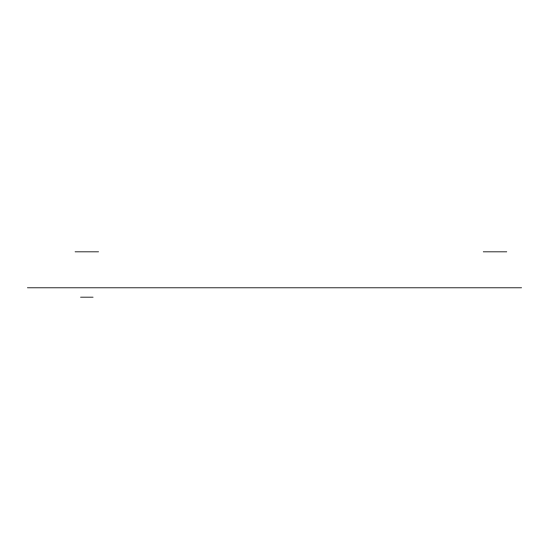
<?xml version="1.0" encoding="UTF-8"?>
<svg xmlns="http://www.w3.org/2000/svg" width="549" height="549" viewBox="0 0 549 549"><rect width="100%" height="100%" fill="white"/><g stroke="black" fill="none" stroke-linecap="round" stroke-linejoin="round"><path stroke-width="0.82" d="M75.096 251.826L98.546 251.826M483.285 251.826L506.741 251.826M27.45 287.793L521.55 287.793M80.573 297.174L93.076 297.174"/></g></svg>
